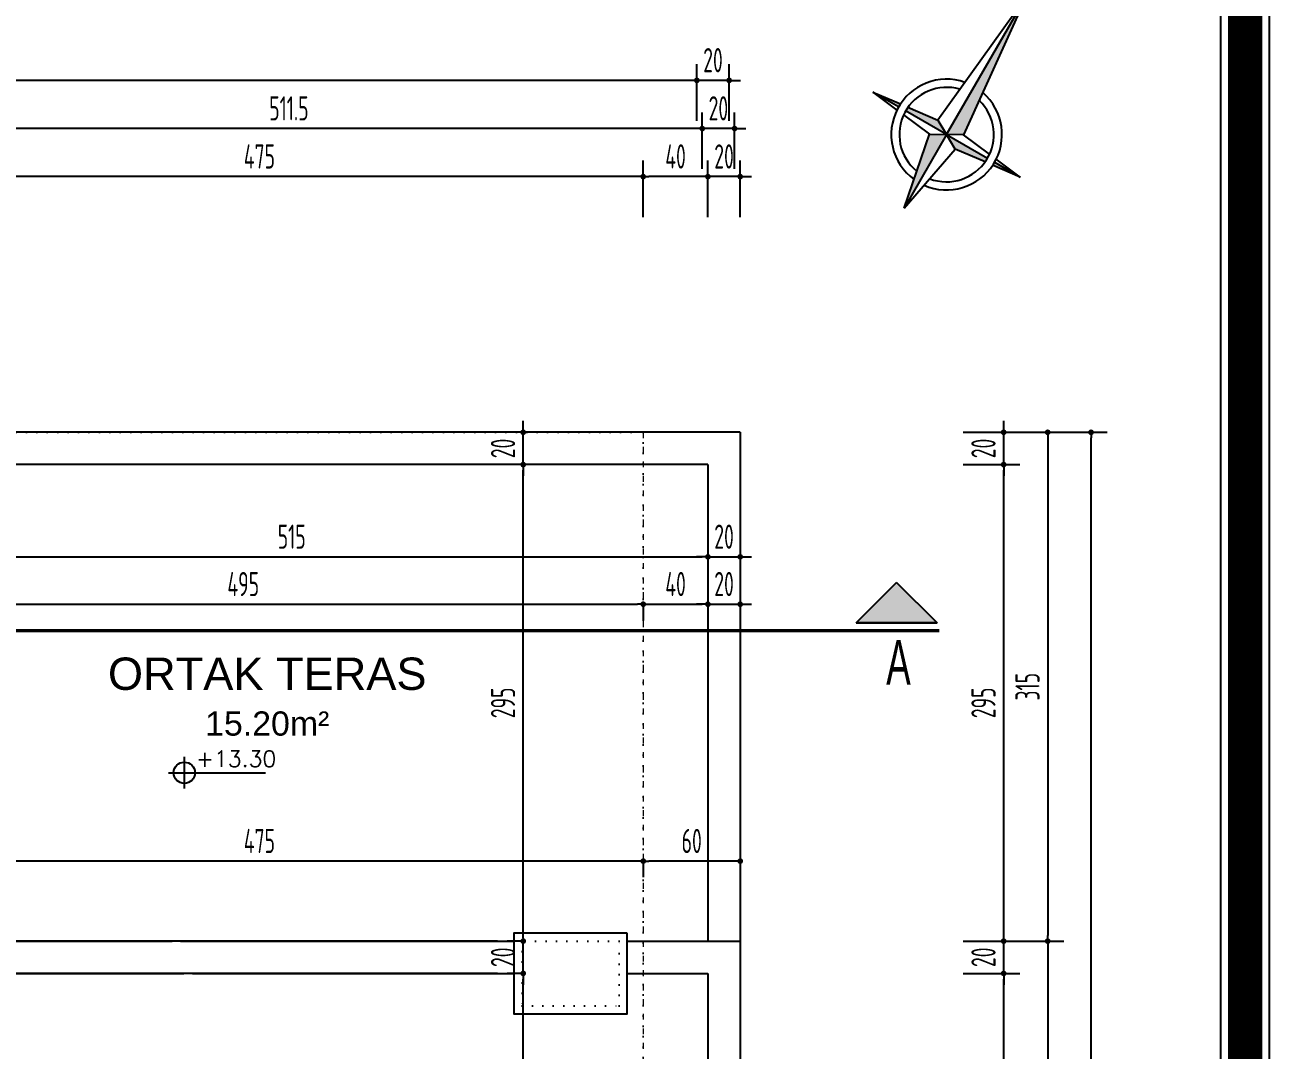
# Model space of a CAD drawing. Extents: x 41749 to 92598, y -24291 to 29432.
# Drawn here: x 70092 to 70862, y -22679 to -22044 of the extents above; entities that cross this region are included whole.
import ezdxf
from ezdxf.enums import TextEntityAlignment as Align

# ---------------------------------------------------------------- set-up
doc = ezdxf.new("R2010")
doc.units = 0
doc.header["$MEASUREMENT"] = 0
doc.header["$PDMODE"] = 3
for name, pattern in [('ACAD_ISO03W100', [30, 12, -18]), ('DASHED', [0.75, 0.5, -0.25]), ('DOT', [6.35, 0, -6.35])]:
    doc.linetypes.add(name, pattern=pattern)
doc.layers.get('0').update_dxf_attribs({"linetype": 'CONTINUOUS'})
doc.layers.get('Defpoints').update_dxf_attribs({"linetype": 'CONTINUOUS'})
for name, color, linetype in [('doğrama', 1, 'CONTINUOUS'), ('İÇ ÖLÇÜ', 95, 'CONTINUOUS'), ('KOLON', 5, 'CONTINUOUS'), ('MAHAL', 21, 'CONTINUOUS'), ('MERBAS', 231, 'CONTINUOUS'), ('MERD', 3, 'CONTINUOUS'), ('MERDIVEN', 3, 'CONTINUOUS'), ('OLCU', 3, 'CONTINUOUS'), ('P', 7, 'DOT'), ('SEMBOL', 21, 'CONTINUOUS'), ('YAZI', 7, 'CONTINUOUS')]:
    doc.layers.add(name, color=color, linetype=linetype)
doc.layers.add('KAPI-ACILIM1', color=13, linetype='ACAD_ISO03W100', lineweight=20)
doc.styles.add('ISIM', font='times.ttf')
doc.styles.add('KOT', font='ROMANS.SHX')
doc.styles.add('mahal', font='arial.ttf', dxfattribs={"height": 70})
doc.styles.add('OLCU', font='isocpeur.ttf', dxfattribs={"width": 0.59})
doc.dimstyles.new('OLCU3', dxfattribs={"dimscale": 0.5, "dimtxt": 30, "dimasz": 7, "dimexe": 20, "dimexo": 0, "dimgap": 10, "dimtad": 1, "dimdec": 4, "dimrnd": 0.5, "dimdsep": 46, "dimtxsty": 'OLCU', "dimblk1": 'DOT', "dimblk2": 'DOT', "dimsah": 1, "dimcen": 0.09, "dimclrt": 4, "dimadec": 0, "dimazin": 0, "dimtfac": 1, "dimtdec": 4, "dimtix": 1, "dimtmove": 2, "dimatfit": 3, "dimfxl": 0, "dimtolj": 1, "dimtzin": 0, "dimarcsym": 0})

# ---------------------------------------------------------------- blocks, each defined once
blk = doc.blocks.new('DOT')
at = {"color": 0, "linetype": 'ByBlock'}
blk.add_line((-0.5, 0), (-1, 0), dxfattribs=at)
at = {"color": 0, "linetype": 'ByBlock', "const_width": 0.5}
blk.add_lwpolyline([(-0.25, 0, 1), (0.25, 0, 1)], format="xyb", close=True, dxfattribs=at)
blk = doc.blocks.new('*D2089')
at = {"layer": 'Defpoints', "color": 0, "transparency": 16777216}
for p in [(70000.06, -22369.81), (70515.06, -22369.81), (70515.06, -22373.44)]:
    blk.add_point(p, dxfattribs=at)
at = {"layer": 'İÇ ÖLÇÜ', "color": 0, "lineweight": -2, "transparency": 16777216}
for p, q in [((70000.06, -22373.32), (70000.06, -22383.44)), ((70003.56, -22373.44), (70511.56, -22373.44)), ((70515.06, -22373.32), (70515.06, -22383.44))]:
    blk.add_line(p, q, dxfattribs=at)
at = {"layer": 'İÇ ÖLÇÜ', "color": 0, "lineweight": -2, "transparency": 16777216, "xscale": 3.5, "yscale": 3.5, "zscale": 3.5, "rotation": 180}
blk.add_blockref('DOT', (70000.06, -22373.44), dxfattribs=at)
at = {"layer": 'İÇ ÖLÇÜ', "color": 0, "lineweight": -2, "transparency": 16777216, "xscale": 3.5, "yscale": 3.5, "zscale": 3.5}
blk.add_blockref('DOT', (70515.06, -22373.44), dxfattribs=at)
at = {"layer": 'İÇ ÖLÇÜ', "color": 4, "transparency": 16777216, "insert": (70257.56, -22360.94), "char_height": 15, "attachment_point": 5, "style": 'OLCU'}
blk.add_mtext('\\A1;515', dxfattribs=at)
blk = doc.blocks.new('*D2090')
at = {"layer": 'Defpoints', "color": 0, "transparency": 16777216}
for p in [(70515.06, -22369.81), (70535.06, -22369.81), (70535.06, -22373.44)]:
    blk.add_point(p, dxfattribs=at)
at = {"layer": 'İÇ ÖLÇÜ', "color": 0, "lineweight": -2, "transparency": 16777216}
for p, q in [((70511.56, -22373.44), (70508.06, -22373.44)), ((70515.06, -22373.32), (70515.06, -22383.44)), ((70515.06, -22373.44), (70535.06, -22373.44)), ((70535.06, -22373.32), (70535.06, -22383.44)), ((70538.56, -22373.44), (70542.06, -22373.44))]:
    blk.add_line(p, q, dxfattribs=at)
at = {"layer": 'İÇ ÖLÇÜ', "color": 0, "lineweight": -2, "transparency": 16777216, "xscale": 3.5, "yscale": 3.5, "zscale": 3.5}
blk.add_blockref('DOT', (70515.06, -22373.44), dxfattribs=at)
at = {"layer": 'İÇ ÖLÇÜ', "color": 0, "lineweight": -2, "transparency": 16777216, "xscale": 3.5, "yscale": 3.5, "zscale": 3.5, "rotation": 180}
blk.add_blockref('DOT', (70535.06, -22373.44), dxfattribs=at)
at = {"layer": 'İÇ ÖLÇÜ', "color": 4, "transparency": 16777216, "insert": (70525.06, -22360.94), "char_height": 15, "attachment_point": 5, "style": 'OLCU'}
blk.add_mtext('\\A1;20', dxfattribs=at)
blk = doc.blocks.new('*D2093')
at = {"layer": 'Defpoints', "color": 0, "transparency": 16777216}
for p in [(70475.06, -22398.22), (70475.06, -22402.77), (69980.06, -22406.56)]:
    blk.add_point(p, dxfattribs=at)
at = {"layer": 'İÇ ÖLÇÜ', "color": 0, "lineweight": -2, "transparency": 16777216}
for p, q in [((69980.06, -22402.9), (69980.06, -22392.77)), ((69983.56, -22402.77), (70471.56, -22402.77)), ((70475.06, -22402.65), (70475.06, -22412.77))]:
    blk.add_line(p, q, dxfattribs=at)
at = {"layer": 'İÇ ÖLÇÜ', "color": 0, "lineweight": -2, "transparency": 16777216, "xscale": 3.5, "yscale": 3.5, "zscale": 3.5, "rotation": 180}
blk.add_blockref('DOT', (69980.06, -22402.77), dxfattribs=at)
at = {"layer": 'İÇ ÖLÇÜ', "color": 0, "lineweight": -2, "transparency": 16777216, "xscale": 3.5, "yscale": 3.5, "zscale": 3.5}
blk.add_blockref('DOT', (70475.06, -22402.77), dxfattribs=at)
at = {"layer": 'İÇ ÖLÇÜ', "color": 4, "transparency": 16777216, "insert": (70227.56, -22390.27), "char_height": 15, "attachment_point": 5, "style": 'OLCU'}
blk.add_mtext('\\A1;495', dxfattribs=at)
blk = doc.blocks.new('*D2094')
at = {"layer": 'Defpoints', "color": 0, "transparency": 16777216}
for p in [(70475.06, -22398.22), (70515.06, -22402.77), (70515.06, -22402.77)]:
    blk.add_point(p, dxfattribs=at)
at = {"layer": 'İÇ ÖLÇÜ', "color": 0, "lineweight": -2, "transparency": 16777216}
for p, q in [((70475.06, -22402.65), (70475.06, -22412.77)), ((70478.56, -22402.77), (70511.56, -22402.77)), ((70515.06, -22402.77), (70515.06, -22412.77))]:
    blk.add_line(p, q, dxfattribs=at)
at = {"layer": 'İÇ ÖLÇÜ', "color": 0, "lineweight": -2, "transparency": 16777216, "xscale": 3.5, "yscale": 3.5, "zscale": 3.5, "rotation": 180}
blk.add_blockref('DOT', (70475.06, -22402.77), dxfattribs=at)
at = {"layer": 'İÇ ÖLÇÜ', "color": 0, "lineweight": -2, "transparency": 16777216, "xscale": 3.5, "yscale": 3.5, "zscale": 3.5}
blk.add_blockref('DOT', (70515.06, -22402.77), dxfattribs=at)
at = {"layer": 'İÇ ÖLÇÜ', "color": 4, "transparency": 16777216, "insert": (70495.06, -22390.27), "char_height": 15, "attachment_point": 5, "style": 'OLCU'}
blk.add_mtext('\\A1;40', dxfattribs=at)
blk = doc.blocks.new('*D2095')
at = {"layer": 'Defpoints', "color": 0, "transparency": 16777216}
for p in [(70515.06, -22402.77), (70535.06, -22402.77), (70535.06, -22402.77)]:
    blk.add_point(p, dxfattribs=at)
at = {"layer": 'İÇ ÖLÇÜ', "color": 0, "lineweight": -2, "transparency": 16777216}
for p, q in [((70511.56, -22402.77), (70508.06, -22402.77)), ((70515.06, -22402.77), (70515.06, -22412.77)), ((70515.06, -22402.77), (70535.06, -22402.77)), ((70535.06, -22402.77), (70535.06, -22412.77)), ((70538.56, -22402.77), (70542.06, -22402.77))]:
    blk.add_line(p, q, dxfattribs=at)
at = {"layer": 'İÇ ÖLÇÜ', "color": 0, "lineweight": -2, "transparency": 16777216, "xscale": 3.5, "yscale": 3.5, "zscale": 3.5}
blk.add_blockref('DOT', (70515.06, -22402.77), dxfattribs=at)
at = {"layer": 'İÇ ÖLÇÜ', "color": 0, "lineweight": -2, "transparency": 16777216, "xscale": 3.5, "yscale": 3.5, "zscale": 3.5, "rotation": 180}
blk.add_blockref('DOT', (70535.06, -22402.77), dxfattribs=at)
at = {"layer": 'İÇ ÖLÇÜ', "color": 4, "transparency": 16777216, "insert": (70525.06, -22390.27), "char_height": 15, "attachment_point": 5, "style": 'OLCU'}
blk.add_mtext('\\A1;20', dxfattribs=at)
blk = doc.blocks.new('*D2096')
at = {"layer": 'Defpoints', "color": 0, "transparency": 16777216}
for p in [(70475.06, -22549.99), (70535.06, -22549.99), (70475.06, -22561.82)]:
    blk.add_point(p, dxfattribs=at)
at = {"layer": 'İÇ ÖLÇÜ', "color": 0, "lineweight": -2, "transparency": 16777216}
for p, q in [((70475.06, -22561.7), (70475.06, -22571.82)), ((70531.56, -22561.82), (70478.56, -22561.82)), ((70535.06, -22561.7), (70535.06, -22571.82))]:
    blk.add_line(p, q, dxfattribs=at)
at = {"layer": 'İÇ ÖLÇÜ', "color": 0, "lineweight": -2, "transparency": 16777216, "xscale": 3.5, "yscale": 3.5, "zscale": 3.5, "rotation": 180}
blk.add_blockref('DOT', (70475.06, -22561.82), dxfattribs=at)
at = {"layer": 'İÇ ÖLÇÜ', "color": 0, "lineweight": -2, "transparency": 16777216, "xscale": 3.5, "yscale": 3.5, "zscale": 3.5}
blk.add_blockref('DOT', (70535.06, -22561.82), dxfattribs=at)
at = {"layer": 'İÇ ÖLÇÜ', "color": 4, "transparency": 16777216, "insert": (70505.06, -22549.32), "char_height": 15, "attachment_point": 5, "style": 'OLCU'}
blk.add_mtext('\\A1;60', dxfattribs=at)
blk = doc.blocks.new('*D2097')
at = {"layer": 'Defpoints', "color": 0, "transparency": 16777216}
for p in [(70000.06, -22489.33), (70475.06, -22549.99), (70000.06, -22561.82)]:
    blk.add_point(p, dxfattribs=at)
at = {"layer": 'İÇ ÖLÇÜ', "color": 0, "lineweight": -2, "transparency": 16777216}
for p, q in [((70000.06, -22561.7), (70000.06, -22571.82)), ((70471.56, -22561.82), (70003.56, -22561.82)), ((70475.06, -22561.7), (70475.06, -22571.82))]:
    blk.add_line(p, q, dxfattribs=at)
at = {"layer": 'İÇ ÖLÇÜ', "color": 0, "lineweight": -2, "transparency": 16777216, "xscale": 3.5, "yscale": 3.5, "zscale": 3.5, "rotation": 180}
blk.add_blockref('DOT', (70000.06, -22561.82), dxfattribs=at)
at = {"layer": 'İÇ ÖLÇÜ', "color": 0, "lineweight": -2, "transparency": 16777216, "xscale": 3.5, "yscale": 3.5, "zscale": 3.5}
blk.add_blockref('DOT', (70475.06, -22561.82), dxfattribs=at)
at = {"layer": 'İÇ ÖLÇÜ', "color": 4, "transparency": 16777216, "insert": (70237.56, -22549.32), "char_height": 15, "attachment_point": 5, "style": 'OLCU'}
blk.add_mtext('\\A1;475', dxfattribs=at)
blk = doc.blocks.new('*D2102')
at = {"layer": 'Defpoints', "color": 0, "transparency": 16777216}
for p in [(70400.79, -22631.34), (70430.89, -22631.34), (70430.89, -23026.34)]:
    blk.add_point(p, dxfattribs=at)
at = {"layer": 'İÇ ÖLÇÜ', "color": 0, "lineweight": -2, "transparency": 16777216}
for p, q in [((70400.91, -22631.34), (70390.79, -22631.34)), ((70400.79, -23022.84), (70400.79, -22634.84)), ((70400.91, -23026.34), (70390.79, -23026.34))]:
    blk.add_line(p, q, dxfattribs=at)
at = {"layer": 'İÇ ÖLÇÜ', "color": 0, "lineweight": -2, "transparency": 16777216, "xscale": 3.5, "yscale": 3.5, "zscale": 3.5}
for p, rotation in [((70400.79, -22631.34), 90), ((70400.79, -23026.34), 270)]:
    blk.add_blockref('DOT', p, dxfattribs=dict(at, rotation=rotation))
at = {"layer": 'İÇ ÖLÇÜ', "color": 4, "transparency": 16777216, "insert": (70388.29, -22828.84), "char_height": 15, "attachment_point": 5, "rotation": 90, "style": 'OLCU'}
blk.add_mtext('\\A1;395', dxfattribs=at)
blk = doc.blocks.new('*D2103')
at = {"layer": 'Defpoints', "color": 0, "transparency": 16777216}
for p in [(70400.79, -22611.34), (70430.89, -22611.34), (70430.89, -22631.34)]:
    blk.add_point(p, dxfattribs=at)
at = {"layer": 'İÇ ÖLÇÜ', "color": 0, "lineweight": -2, "transparency": 16777216}
for p, q in [((70400.91, -22611.34), (70390.79, -22611.34)), ((70400.79, -22607.84), (70400.79, -22604.34)), ((70400.79, -22631.34), (70400.79, -22611.34)), ((70400.91, -22631.34), (70390.79, -22631.34)), ((70400.79, -22634.84), (70400.79, -22638.34))]:
    blk.add_line(p, q, dxfattribs=at)
at = {"layer": 'İÇ ÖLÇÜ', "color": 0, "lineweight": -2, "transparency": 16777216, "xscale": 3.5, "yscale": 3.5, "zscale": 3.5}
for p, rotation in [((70400.79, -22611.34), 270), ((70400.79, -22631.34), 90)]:
    blk.add_blockref('DOT', p, dxfattribs=dict(at, rotation=rotation))
at = {"layer": 'İÇ ÖLÇÜ', "color": 4, "transparency": 16777216, "insert": (70388.29, -22621.34), "char_height": 15, "attachment_point": 5, "rotation": 90, "style": 'OLCU'}
blk.add_mtext('\\A1;20', dxfattribs=at)
blk = doc.blocks.new('*D2104')
at = {"layer": 'Defpoints', "color": 0, "transparency": 16777216}
for p in [(70400.79, -22316.34), (70430.89, -22316.34), (70430.89, -22611.34)]:
    blk.add_point(p, dxfattribs=at)
at = {"layer": 'İÇ ÖLÇÜ', "color": 0, "lineweight": -2, "transparency": 16777216}
for p, q in [((70400.91, -22316.34), (70390.79, -22316.34)), ((70400.79, -22607.84), (70400.79, -22319.84)), ((70400.91, -22611.34), (70390.79, -22611.34))]:
    blk.add_line(p, q, dxfattribs=at)
at = {"layer": 'İÇ ÖLÇÜ', "color": 0, "lineweight": -2, "transparency": 16777216, "xscale": 3.5, "yscale": 3.5, "zscale": 3.5}
for p, rotation in [((70400.79, -22316.34), 90), ((70400.79, -22611.34), 270)]:
    blk.add_blockref('DOT', p, dxfattribs=dict(at, rotation=rotation))
at = {"layer": 'İÇ ÖLÇÜ', "color": 4, "transparency": 16777216, "insert": (70388.29, -22463.84), "char_height": 15, "attachment_point": 5, "rotation": 90, "style": 'OLCU'}
blk.add_mtext('\\A1;295', dxfattribs=at)
blk = doc.blocks.new('*D2105')
at = {"layer": 'Defpoints', "color": 0, "transparency": 16777216}
for p in [(70400.79, -22296.34), (70430.89, -22296.34), (70430.89, -22316.34)]:
    blk.add_point(p, dxfattribs=at)
at = {"layer": 'İÇ ÖLÇÜ', "color": 0, "lineweight": -2, "transparency": 16777216}
for p, q in [((70400.79, -22292.84), (70400.79, -22289.34)), ((70400.91, -22296.34), (70390.79, -22296.34)), ((70400.79, -22316.34), (70400.79, -22296.34)), ((70400.91, -22316.34), (70390.79, -22316.34)), ((70400.79, -22319.84), (70400.79, -22323.34))]:
    blk.add_line(p, q, dxfattribs=at)
at = {"layer": 'İÇ ÖLÇÜ', "color": 0, "lineweight": -2, "transparency": 16777216, "xscale": 3.5, "yscale": 3.5, "zscale": 3.5}
for p, rotation in [((70400.79, -22296.34), 270), ((70400.79, -22316.34), 90)]:
    blk.add_blockref('DOT', p, dxfattribs=dict(at, rotation=rotation))
at = {"layer": 'İÇ ÖLÇÜ', "color": 4, "transparency": 16777216, "insert": (70388.29, -22306.34), "char_height": 15, "attachment_point": 5, "rotation": 90, "style": 'OLCU'}
blk.add_mtext('\\A1;20', dxfattribs=at)
blk = doc.blocks.new('*D2136')
at = {"layer": 'Defpoints', "color": 0, "transparency": 16777216}
for p in [(70515.06, -22138.06), (70515.06, -22334.66), (70535.06, -22334.66)]:
    blk.add_point(p, dxfattribs=at)
at = {"layer": 'OLCU', "color": 0, "lineweight": -2, "transparency": 16777216}
for p, q in [((70515.06, -22163.06), (70515.06, -22128.06)), ((70535.06, -22163.06), (70535.06, -22128.06)), ((70511.56, -22138.06), (70508.06, -22138.06)), ((70535.06, -22138.06), (70515.06, -22138.06)), ((70538.56, -22138.06), (70542.06, -22138.06))]:
    blk.add_line(p, q, dxfattribs=at)
at = {"layer": 'OLCU', "color": 0, "lineweight": -2, "transparency": 16777216, "xscale": 3.5, "yscale": 3.5, "zscale": 3.5}
blk.add_blockref('DOT', (70515.06, -22138.06), dxfattribs=at)
at = {"layer": 'OLCU', "color": 0, "lineweight": -2, "transparency": 16777216, "xscale": 3.5, "yscale": 3.5, "zscale": 3.5, "rotation": 180}
blk.add_blockref('DOT', (70535.06, -22138.06), dxfattribs=at)
at = {"layer": 'OLCU', "color": 4, "transparency": 16777216, "insert": (70525.06, -22125.56), "char_height": 15, "attachment_point": 5, "style": 'OLCU'}
blk.add_mtext('\\A1;20', dxfattribs=at)
blk = doc.blocks.new('*D2137')
at = {"layer": 'Defpoints', "color": 0, "transparency": 16777216}
for p in [(70475.06, -22138.06), (70475.06, -22316.34), (70515.06, -22334.66)]:
    blk.add_point(p, dxfattribs=at)
at = {"layer": 'OLCU', "color": 0, "lineweight": -2, "transparency": 16777216}
for p, q in [((70475.06, -22163.06), (70475.06, -22128.06)), ((70515.06, -22163.06), (70515.06, -22128.06)), ((70511.56, -22138.06), (70478.56, -22138.06))]:
    blk.add_line(p, q, dxfattribs=at)
at = {"layer": 'OLCU', "color": 0, "lineweight": -2, "transparency": 16777216, "xscale": 3.5, "yscale": 3.5, "zscale": 3.5, "rotation": 180}
blk.add_blockref('DOT', (70475.06, -22138.06), dxfattribs=at)
at = {"layer": 'OLCU', "color": 0, "lineweight": -2, "transparency": 16777216, "xscale": 3.5, "yscale": 3.5, "zscale": 3.5}
blk.add_blockref('DOT', (70515.06, -22138.06), dxfattribs=at)
at = {"layer": 'OLCU', "color": 4, "transparency": 16777216, "insert": (70495.06, -22125.56), "char_height": 15, "attachment_point": 5, "style": 'OLCU'}
blk.add_mtext('\\A1;40', dxfattribs=at)
blk = doc.blocks.new('*D2138')
at = {"layer": 'Defpoints', "color": 0, "transparency": 16777216}
for p in [(70000.06, -22138.06), (70000.06, -22316.34), (70475.06, -22316.34)]:
    blk.add_point(p, dxfattribs=at)
at = {"layer": 'OLCU', "color": 0, "lineweight": -2, "transparency": 16777216}
for p, q in [((70000.06, -22163.06), (70000.06, -22128.06)), ((70475.06, -22163.06), (70475.06, -22128.06)), ((70471.56, -22138.06), (70003.56, -22138.06))]:
    blk.add_line(p, q, dxfattribs=at)
at = {"layer": 'OLCU', "color": 0, "lineweight": -2, "transparency": 16777216, "xscale": 3.5, "yscale": 3.5, "zscale": 3.5, "rotation": 180}
blk.add_blockref('DOT', (70000.06, -22138.06), dxfattribs=at)
at = {"layer": 'OLCU', "color": 0, "lineweight": -2, "transparency": 16777216, "xscale": 3.5, "yscale": 3.5, "zscale": 3.5}
blk.add_blockref('DOT', (70475.06, -22138.06), dxfattribs=at)
at = {"layer": 'OLCU', "color": 4, "transparency": 16777216, "insert": (70237.56, -22125.56), "char_height": 15, "attachment_point": 5, "style": 'OLCU'}
blk.add_mtext('\\A1;475', dxfattribs=at)
blk = doc.blocks.new('*D2143')
at = {"layer": 'Defpoints', "color": 0, "transparency": 16777216}
for p in [(70511.56, -22108.27), (70511.56, -22304.86), (70531.56, -22304.86)]:
    blk.add_point(p, dxfattribs=at)
at = {"layer": 'OLCU', "color": 0, "lineweight": -2, "transparency": 16777216}
for p, q in [((70511.56, -22133.27), (70511.56, -22098.27)), ((70531.56, -22133.27), (70531.56, -22098.27)), ((70508.06, -22108.27), (70504.56, -22108.27)), ((70531.56, -22108.27), (70511.56, -22108.27)), ((70535.06, -22108.27), (70538.56, -22108.27))]:
    blk.add_line(p, q, dxfattribs=at)
at = {"layer": 'OLCU', "color": 0, "lineweight": -2, "transparency": 16777216, "xscale": 3.5, "yscale": 3.5, "zscale": 3.5}
blk.add_blockref('DOT', (70511.56, -22108.27), dxfattribs=at)
at = {"layer": 'OLCU', "color": 0, "lineweight": -2, "transparency": 16777216, "xscale": 3.5, "yscale": 3.5, "zscale": 3.5, "rotation": 180}
blk.add_blockref('DOT', (70531.56, -22108.27), dxfattribs=at)
at = {"layer": 'OLCU', "color": 4, "transparency": 16777216, "insert": (70521.56, -22095.77), "char_height": 15, "attachment_point": 5, "style": 'OLCU'}
blk.add_mtext('\\A1;20', dxfattribs=at)
blk = doc.blocks.new('*D2144')
at = {"layer": 'Defpoints', "color": 0, "transparency": 16777216}
for p in [(70508.21, -22078.46), (70508.21, -22275.05), (70528.21, -22275.05)]:
    blk.add_point(p, dxfattribs=at)
at = {"layer": 'OLCU', "color": 0, "lineweight": -2, "transparency": 16777216}
for p, q in [((70508.21, -22103.46), (70508.21, -22068.46)), ((70528.21, -22103.46), (70528.21, -22068.46)), ((70504.71, -22078.46), (70501.21, -22078.46)), ((70528.21, -22078.46), (70508.21, -22078.46)), ((70531.71, -22078.46), (70535.21, -22078.46))]:
    blk.add_line(p, q, dxfattribs=at)
at = {"layer": 'OLCU', "color": 0, "lineweight": -2, "transparency": 16777216, "xscale": 3.5, "yscale": 3.5, "zscale": 3.5}
blk.add_blockref('DOT', (70508.21, -22078.46), dxfattribs=at)
at = {"layer": 'OLCU', "color": 0, "lineweight": -2, "transparency": 16777216, "xscale": 3.5, "yscale": 3.5, "zscale": 3.5, "rotation": 180}
blk.add_blockref('DOT', (70528.21, -22078.46), dxfattribs=at)
at = {"layer": 'OLCU', "color": 4, "transparency": 16777216, "insert": (70518.21, -22065.96), "char_height": 15, "attachment_point": 5, "style": 'OLCU'}
blk.add_mtext('\\A1;20', dxfattribs=at)
blk = doc.blocks.new('*D2145')
at = {"layer": 'Defpoints', "color": 0, "transparency": 16777216}
for p in [(70000.06, -22108.27), (70511.56, -22304.86), (70000.06, -22489.33)]:
    blk.add_point(p, dxfattribs=at)
at = {"layer": 'OLCU', "color": 0, "lineweight": -2, "transparency": 16777216}
for p, q in [((70000.06, -22133.27), (70000.06, -22098.27)), ((70511.56, -22133.27), (70511.56, -22098.27)), ((70508.06, -22108.27), (70003.56, -22108.27))]:
    blk.add_line(p, q, dxfattribs=at)
at = {"layer": 'OLCU', "color": 0, "lineweight": -2, "transparency": 16777216, "xscale": 3.5, "yscale": 3.5, "zscale": 3.5, "rotation": 180}
blk.add_blockref('DOT', (70000.06, -22108.27), dxfattribs=at)
at = {"layer": 'OLCU', "color": 0, "lineweight": -2, "transparency": 16777216, "xscale": 3.5, "yscale": 3.5, "zscale": 3.5}
blk.add_blockref('DOT', (70511.56, -22108.27), dxfattribs=at)
at = {"layer": 'OLCU', "color": 4, "transparency": 16777216, "insert": (70255.81, -22095.77), "char_height": 15, "attachment_point": 5, "style": 'OLCU'}
blk.add_mtext('\\A1;511.5', dxfattribs=at)
blk = doc.blocks.new('*D2149')
at = {"layer": 'Defpoints', "color": 0, "transparency": 16777216}
for p in [(68615.06, -22078.46), (70508.21, -22275.05), (68615.06, -22672.73)]:
    blk.add_point(p, dxfattribs=at)
at = {"layer": 'OLCU', "color": 0, "lineweight": -2, "transparency": 16777216}
for p, q in [((68615.06, -22103.46), (68615.06, -22068.46)), ((70508.21, -22103.46), (70508.21, -22068.46)), ((70504.71, -22078.46), (68618.56, -22078.46))]:
    blk.add_line(p, q, dxfattribs=at)
at = {"layer": 'OLCU', "color": 0, "lineweight": -2, "transparency": 16777216, "xscale": 3.5, "yscale": 3.5, "zscale": 3.5, "rotation": 180}
blk.add_blockref('DOT', (68615.06, -22078.46), dxfattribs=at)
at = {"layer": 'OLCU', "color": 0, "lineweight": -2, "transparency": 16777216, "xscale": 3.5, "yscale": 3.5, "zscale": 3.5}
blk.add_blockref('DOT', (70508.21, -22078.46), dxfattribs=at)
at = {"layer": 'OLCU', "color": 4, "transparency": 16777216, "insert": (69561.63, -22065.96), "char_height": 15, "attachment_point": 5, "style": 'OLCU'}
blk.add_mtext('\\A1;1893', dxfattribs=at)
blk = doc.blocks.new('*D2181')
at = {"layer": 'Defpoints', "color": 0, "transparency": 16777216}
for p in [(70322.28, -22631.34), (70698.08, -22631.34), (70341.22, -23026.34)]:
    blk.add_point(p, dxfattribs=at)
at = {"layer": 'OLCU', "color": 0, "lineweight": -2, "transparency": 16777216}
for p, q in [((70673.08, -22631.34), (70708.08, -22631.34)), ((70698.08, -23022.84), (70698.08, -22634.84)), ((70673.08, -23026.34), (70708.08, -23026.34))]:
    blk.add_line(p, q, dxfattribs=at)
at = {"layer": 'OLCU', "color": 0, "lineweight": -2, "transparency": 16777216, "xscale": 3.5, "yscale": 3.5, "zscale": 3.5}
for p, rotation in [((70698.08, -22631.34), 90), ((70698.08, -23026.34), 270)]:
    blk.add_blockref('DOT', p, dxfattribs=dict(at, rotation=rotation))
at = {"layer": 'OLCU', "color": 4, "transparency": 16777216, "insert": (70685.58, -22828.84), "char_height": 15, "attachment_point": 5, "rotation": 90, "style": 'OLCU'}
blk.add_mtext('\\A1;395', dxfattribs=at)
blk = doc.blocks.new('*D2182')
at = {"layer": 'Defpoints', "color": 0, "transparency": 16777216}
for p in [(70322.28, -22611.34), (70698.08, -22611.34), (70322.28, -22631.34)]:
    blk.add_point(p, dxfattribs=at)
at = {"layer": 'OLCU', "color": 0, "lineweight": -2, "transparency": 16777216}
for p, q in [((70673.08, -22611.34), (70708.08, -22611.34)), ((70698.08, -22607.84), (70698.08, -22604.34)), ((70698.08, -22631.34), (70698.08, -22611.34)), ((70673.08, -22631.34), (70708.08, -22631.34)), ((70698.08, -22634.84), (70698.08, -22638.34))]:
    blk.add_line(p, q, dxfattribs=at)
at = {"layer": 'OLCU', "color": 0, "lineweight": -2, "transparency": 16777216, "xscale": 3.5, "yscale": 3.5, "zscale": 3.5}
for p, rotation in [((70698.08, -22611.34), 270), ((70698.08, -22631.34), 90)]:
    blk.add_blockref('DOT', p, dxfattribs=dict(at, rotation=rotation))
at = {"layer": 'OLCU', "color": 4, "transparency": 16777216, "insert": (70685.58, -22621.34), "char_height": 15, "attachment_point": 5, "rotation": 90, "style": 'OLCU'}
blk.add_mtext('\\A1;20', dxfattribs=at)
blk = doc.blocks.new('*D2183')
at = {"layer": 'Defpoints', "color": 0, "transparency": 16777216}
for p in [(70322.28, -22316.34), (70698.08, -22316.34), (70322.28, -22611.34)]:
    blk.add_point(p, dxfattribs=at)
at = {"layer": 'OLCU', "color": 0, "lineweight": -2, "transparency": 16777216}
for p, q in [((70673.08, -22316.34), (70708.08, -22316.34)), ((70698.08, -22607.84), (70698.08, -22319.84)), ((70673.08, -22611.34), (70708.08, -22611.34))]:
    blk.add_line(p, q, dxfattribs=at)
at = {"layer": 'OLCU', "color": 0, "lineweight": -2, "transparency": 16777216, "xscale": 3.5, "yscale": 3.5, "zscale": 3.5}
for p, rotation in [((70698.08, -22316.34), 90), ((70698.08, -22611.34), 270)]:
    blk.add_blockref('DOT', p, dxfattribs=dict(at, rotation=rotation))
at = {"layer": 'OLCU', "color": 4, "transparency": 16777216, "insert": (70685.58, -22463.84), "char_height": 15, "attachment_point": 5, "rotation": 90, "style": 'OLCU'}
blk.add_mtext('\\A1;295', dxfattribs=at)
blk = doc.blocks.new('*D2184')
at = {"layer": 'Defpoints', "color": 0, "transparency": 16777216}
for p in [(70322.28, -22296.34), (70698.08, -22296.34), (70322.28, -22316.34)]:
    blk.add_point(p, dxfattribs=at)
at = {"layer": 'OLCU', "color": 0, "lineweight": -2, "transparency": 16777216}
for p, q in [((70698.08, -22292.84), (70698.08, -22289.34)), ((70673.08, -22296.34), (70708.08, -22296.34)), ((70698.08, -22316.34), (70698.08, -22296.34)), ((70673.08, -22316.34), (70708.08, -22316.34)), ((70698.08, -22319.84), (70698.08, -22323.34))]:
    blk.add_line(p, q, dxfattribs=at)
at = {"layer": 'OLCU', "color": 0, "lineweight": -2, "transparency": 16777216, "xscale": 3.5, "yscale": 3.5, "zscale": 3.5}
for p, rotation in [((70698.08, -22296.34), 270), ((70698.08, -22316.34), 90)]:
    blk.add_blockref('DOT', p, dxfattribs=dict(at, rotation=rotation))
at = {"layer": 'OLCU', "color": 4, "transparency": 16777216, "insert": (70685.58, -22306.34), "char_height": 15, "attachment_point": 5, "rotation": 90, "style": 'OLCU'}
blk.add_mtext('\\A1;20', dxfattribs=at)
blk = doc.blocks.new('*D2185')
at = {"layer": 'Defpoints', "color": 0, "transparency": 16777216}
for p in [(70341.14, -22296.34), (70341.14, -22611.34), (70725.31, -22611.34)]:
    blk.add_point(p, dxfattribs=at)
at = {"layer": 'OLCU', "color": 0, "lineweight": -2, "transparency": 16777216}
for p, q in [((70700.31, -22296.34), (70735.31, -22296.34)), ((70725.31, -22299.84), (70725.31, -22607.84)), ((70700.31, -22611.34), (70735.31, -22611.34))]:
    blk.add_line(p, q, dxfattribs=at)
at = {"layer": 'OLCU', "color": 0, "lineweight": -2, "transparency": 16777216, "xscale": 3.5, "yscale": 3.5, "zscale": 3.5}
for p, rotation in [((70725.31, -22296.34), 90), ((70725.31, -22611.34), 270)]:
    blk.add_blockref('DOT', p, dxfattribs=dict(at, rotation=rotation))
at = {"layer": 'OLCU', "color": 4, "transparency": 16777216, "insert": (70712.81, -22453.84), "char_height": 15, "attachment_point": 5, "rotation": 90, "style": 'OLCU'}
blk.add_mtext('\\A1;315', dxfattribs=at)
blk = doc.blocks.new('*D2186')
at = {"layer": 'Defpoints', "color": 0, "transparency": 16777216}
for p in [(70341.14, -22611.34), (70348.57, -23046.34), (70725.31, -23046.34)]:
    blk.add_point(p, dxfattribs=at)
at = {"layer": 'OLCU', "color": 0, "lineweight": -2, "transparency": 16777216}
for p, q in [((70700.31, -22611.34), (70735.31, -22611.34)), ((70725.31, -22614.84), (70725.31, -23042.84)), ((70700.31, -23046.34), (70735.31, -23046.34))]:
    blk.add_line(p, q, dxfattribs=at)
at = {"layer": 'OLCU', "color": 0, "lineweight": -2, "transparency": 16777216, "xscale": 3.5, "yscale": 3.5, "zscale": 3.5}
for p, rotation in [((70725.31, -22611.34), 90), ((70725.31, -23046.34), 270)]:
    blk.add_blockref('DOT', p, dxfattribs=dict(at, rotation=rotation))
at = {"layer": 'OLCU', "color": 4, "transparency": 16777216, "insert": (70712.81, -22828.84), "char_height": 15, "attachment_point": 5, "rotation": 90, "style": 'OLCU'}
blk.add_mtext('\\A1;435', dxfattribs=at)
blk = doc.blocks.new('*D2190')
at = {"layer": 'Defpoints', "color": 0, "transparency": 16777216}
for p in [(70267.56, -22296.34), (70752.15, -22296.34), (70453.06, -23261.34)]:
    blk.add_point(p, dxfattribs=at)
at = {"layer": 'OLCU', "color": 0, "lineweight": -2, "transparency": 16777216}
for p, q in [((70727.15, -22296.34), (70762.15, -22296.34)), ((70752.15, -23257.84), (70752.15, -22299.84)), ((70727.15, -23261.34), (70762.15, -23261.34))]:
    blk.add_line(p, q, dxfattribs=at)
at = {"layer": 'OLCU', "color": 0, "lineweight": -2, "transparency": 16777216, "xscale": 3.5, "yscale": 3.5, "zscale": 3.5}
for p, rotation in [((70752.15, -22296.34), 90), ((70752.15, -23261.34), 270)]:
    blk.add_blockref('DOT', p, dxfattribs=dict(at, rotation=rotation))
at = {"layer": 'OLCU', "color": 4, "transparency": 16777216, "insert": (70739.65, -22778.84), "char_height": 15, "attachment_point": 5, "rotation": 90, "style": 'OLCU'}
blk.add_mtext('\\A1;965', dxfattribs=at)
blk = doc.blocks.new('A$C0A661DCC')
at = {"layer": 'doğrama'}
h = blk.add_hatch(color=256, dxfattribs=at)
h.paths.add_polyline_path([(73.3, 210.1), (73.3, 73.3), (86, 80.4)])
h.paths.add_polyline_path([(114, 73.3), (73.3, 73.3), (86, 66.2), (113.8, 69.4, 0.023599)])
h.paths.add_polyline_path([(146.5, 73.3), (120.9, 73.3, -0.015803), (120.8, 70.2)])
h.paths.add_polyline_path([(73.3, 73.3), (60.5, 66.2), (73.3, 0)])
h.paths.add_polyline_path([(60.5, 80.4), (32.7, 77.1, 0.023599), (32.5, 73.3), (73.3, 73.3)])
h.paths.add_polyline_path([(25.7, 76.3), (0, 73.3), (25.6, 73.3, -0.015803)])
for p, q in [((73.3, 210.1), (60.5, 80.4)), ((73.3, 73.3), (73.3, 210.1)), ((73.3, 73.3), (73.3, 210.1)), ((73.3, 210.1), (86, 80.4)), ((0, 73.3), (25.7, 76.3)), ((32.7, 77.1), (60.5, 80.4)), ((60.5, 80.4), (73.3, 73.3)), ((60.5, 80.4), (73.3, 73.3)), ((86, 80.4), (73.3, 73.3)), ((86, 80.4), (73.3, 73.3)), ((113.8, 77.1), (86, 80.4)), ((146.5, 73.3), (120.8, 76.3)), ((25.6, 73.3), (0, 73.3)), ((0, 73.3), (25.7, 70.2)), ((25.6, 73.3), (0, 73.3)), ((73.3, 73.3), (32.5, 73.3)), ((73.3, 73.3), (32.5, 73.3)), ((32.7, 69.4), (60.5, 66.2)), ((60.5, 66.2), (73.3, 73.3)), ((60.5, 66.2), (73.3, 73.3)), ((73.3, 0), (60.5, 66.2)), ((86, 66.2), (73.3, 73.3)), ((86, 66.2), (73.3, 73.3)), ((73.3, 73.3), (114, 73.3)), ((73.3, 73.3), (114, 73.3)), ((73.3, 73.3), (73.3, 0)), ((73.3, 73.3), (73.3, 0)), ((73.3, 0), (86, 66.2)), ((113.8, 69.4), (86, 66.2)), ((146.5, 73.3), (120.8, 70.2)), ((120.9, 73.3), (146.5, 73.3)), ((120.9, 73.3), (146.5, 73.3)), ((142.3, 73), (142.3, 73))]:
    blk.add_line(p, q, dxfattribs=at)
for radius, start, end in [(47.7, 100.6569, 264.0217), (47.7, 275.9783, 79.3431), (40.7, 103.5333, 261.0308), (40.7, 278.9692, 76.4667)]:
    blk.add_arc((73.3, 73.3), radius, start, end, dxfattribs=at)
at = {"layer": 'doğrama', "style": 'ISIM'}
blk.add_text('K', height=35, dxfattribs=at).set_placement((76.8, 208.2), align=Align.CENTER)
blk = doc.blocks.new('KOTBLK04')
for p, q in [((0, 0.49), (0, -0.49)), ((-0.49, 0), (2.51, 0))]:
    blk.add_line(p, q)
blk.add_circle((0, 0), 0.33)
at = {"color": 7, "style": 'KOT'}
blk.add_attdef('TEMIZ', (0.359, 0.185), '', height=1, dxfattribs=at)

msp = doc.modelspace()

# ---------------------------------------------------------------- hatches: boundary and pattern name
at = {"layer": 'KOLON'}
msp.add_hatch(color=256, dxfattribs=at).paths.add_polyline_path([(70631.86905, -22389.25991), (70606.86905, -22414.25991), (70656.86905, -22414.25991)])

# ---------------------------------------------------------------- linework, layer by layer
at = {"layer": 'KAPI-ACILIM1', "linetype": 'ACAD_ISO03W100', "ltscale": 0.3}
msp.add_line((70475.06272, -22296.33978), (70475.06272, -23281.33978), dxfattribs=at)
at = {"layer": 'KOLON'}
for p, q in [((70606.86905, -22414.25991), (70631.86905, -22389.25991)), ((70656.86905, -22414.25991), (70631.86905, -22389.25991)), ((70631.86905, -22389.25991), (70656.86905, -22414.25991)), ((70606.86905, -22414.25991), (70656.86905, -22414.25991)), ((70656.86905, -22414.25991), (70606.86905, -22414.25991))]:
    msp.add_line(p, q, dxfattribs=at)
at = {"layer": 'MERBAS'}
for points in [[(45632.04216, -24290.68394), (45632.04216, -21390.68394), (70862.32763, -21390.68394), (70862.32763, -24290.68394)], [(45637.04216, -24285.68394), (45637.04216, -21395.68394), (70857.32763, -21395.68394), (70857.32763, -24285.68394)], [(45657.04216, -24265.68394), (45657.04216, -21415.68394), (70837.32763, -21415.68394), (70837.32763, -24265.68394)], [(45662.04216, -24260.68394), (45662.04216, -21420.68394), (70832.32763, -21420.68394), (70832.32763, -24260.68394)]]:
    msp.add_lwpolyline(points, close=True, dxfattribs=at)
at = {"layer": 'MERBAS', "const_width": 20}
msp.add_lwpolyline([(45647.04216, -24275.68394), (45647.04216, -21405.68394), (70847.32763, -21405.68394), (70847.32763, -24275.68394)], close=True, dxfattribs=at)
at = {"layer": 'MERBAS', "linetype": 'DASHED', "ltscale": 40, "const_width": 2}
msp.add_lwpolyline([(68491.31945, -22419.08917), (70658.35717, -22419.08917)], dxfattribs=at)
at = {"layer": 'MERDIVEN', "ltscale": 0.6}
for p, q in [((70535.06272, -22296.33978), (70000.06272, -22296.33978)), ((70535.06272, -22296.33978), (70535.06272, -23281.33978)), ((70515.06272, -22316.33978), (70000.06272, -22316.33978)), ((70515.06272, -22316.33978), (70515.06272, -22611.33978)), ((70000.06272, -22611.33978), (70183.49308, -22611.33978)), ((70188.81957, -22611.33978), (70395.06272, -22611.33978)), ((70465.06272, -22611.33978), (70535.06272, -22611.33978)), ((70000.06272, -22631.33978), (70190.83777, -22631.33978)), ((70196.16426, -22631.33978), (70395.06272, -22631.33978)), ((70465.06272, -22631.33978), (70515.06272, -22631.33978)), ((70515.06272, -22631.33978), (70515.06272, -23026.33978))]:
    msp.add_line(p, q, dxfattribs=at)
for points in [[(70384.98309, -22611.33978), (70000.06272, -22611.33978), (70000.06272, -22296.33978), (68875.06272, -22296.33978)], [(70384.98309, -22631.33978), (69980.06272, -22631.33978), (69980.06272, -22316.33978), (68895.06272, -22316.33978), (68895.06272, -22636.33978)]]:
    msp.add_lwpolyline(points, dxfattribs=at)
msp.add_lwpolyline([(70465.06272, -22606.33978), (70395.06272, -22606.33978), (70395.06272, -22656.33978), (70465.06272, -22656.33978)], close=True, dxfattribs=at)
at = {"layer": 'P'}
for points in [[(68655.06272, -22296.33978), (70475.06272, -22296.33978), (70475.06272, -22966.09965), (70309.40452, -23216.33978), (69055.10729, -23216.33978), (68655.06272, -23161.85974)], [(70460.06272, -22611.33978), (70400.06272, -22611.33978), (70400.06272, -22651.33978), (70460.06272, -22651.33978)]]:
    msp.add_lwpolyline(points, close=True, dxfattribs=at)

# ---------------------------------------------------------------- block references
at = {"layer": 'MERD', "color": 11, "xscale": 0.7185024000302342, "yscale": 0.7185024000302342, "zscale": 0.7185024000302342, "rotation": 330.019001807863}
msp.add_blockref('A$C0A661DCC', (70590.83986, -22131.32488), dxfattribs=at)
at = {"layer": 'SEMBOL'}
ref = msp.add_blockref('KOTBLK04', (70191.10193, -22507.12971), dxfattribs=dict(at, xscale=20, yscale=20, zscale=20))
ref.add_attrib('TEMIZ', '+13.30', (70198.28526, -22503.43846), dxfattribs={"color": 54, "height": 10, "style": 'KOT'})

# ---------------------------------------------------------------- texts
at = {"layer": 'MAHAL', "insert": (70242.40469, -22460.06393), "char_height": 20, "width": 318.296, "attachment_point": 5, "style": 'mahal'}
msp.add_mtext('ORTAK TERAS \\P{\\H0.75x;15.20\\fArial|b0|i0|c186|p34;m²}', dxfattribs=at)
at = {"layer": 'YAZI', "insert": (70632.9863, -22438.82457), "char_height": 27.648, "width": 481.0917888, "attachment_point": 5, "style": 'OLCU'}
msp.add_mtext('{\\fArial|b0|i0|c162|p34;A}', dxfattribs=at)

# ---------------------------------------------------------------- dimensions: what is measured, and where the dimension line sits
at = {"layer": 'İÇ ÖLÇÜ'}
for base, p1, p2, picture, middle in [((70400.78899, -22296.33978), (70430.88704, -22316.33978), (70430.88704, -22296.33978), '*D2105', (70388.28899, -22306.33978)), ((70400.78899, -22316.33978), (70430.88704, -22611.33978), (70430.88704, -22316.33978), '*D2104', (70388.28899, -22463.83978)), ((70400.78899, -22611.33978), (70430.88704, -22631.33978), (70430.88704, -22611.33978), '*D2103', (70388.28899, -22621.33978)), ((70400.78899, -22631.33978), (70430.88704, -23026.33978), (70430.88704, -22631.33978), '*D2102', (70388.28899, -22828.83978))]:
    dim = msp.add_linear_dim(base=base, p1=p1, p2=p2, angle=90, dimstyle='OLCU3', override={"dimfxl": 0.25}, dxfattribs=at)
    dim.commit()
    dim.dimension.update_dxf_attribs({"geometry": picture, "text_midpoint": middle})
for base, p1, p2, picture, middle in [((70515.06272, -22373.44046), (70000.06272, -22369.81286), (70515.06272, -22369.81286), '*D2089', (70257.56272, -22360.94046)), ((70535.06272, -22373.44046), (70515.06272, -22369.81286), (70535.06272, -22369.81286), '*D2090', (70525.06272, -22360.94046)), ((70475.06272, -22402.7737), (69980.06272, -22406.55705), (70475.06272, -22398.21942), '*D2093', (70227.56272, -22390.2737)), ((70515.06272, -22402.7737), (70475.06272, -22398.21942), (70515.06272, -22402.7737), '*D2094', (70495.06272, -22390.2737)), ((70535.06272, -22402.7737), (70515.06272, -22402.7737), (70535.06272, -22402.7737), '*D2095', (70525.06272, -22390.2737)), ((70000.06272, -22561.82017), (70475.06272, -22549.99157), (70000.06272, -22489.33086), '*D2097', (70237.56272, -22549.32017)), ((70475.06272, -22561.82017), (70535.06272, -22549.99157), (70475.06272, -22549.99157), '*D2096', (70505.06272, -22549.32017))]:
    dim = msp.add_linear_dim(base=base, p1=p1, p2=p2, dimstyle='OLCU3', override={"dimfxl": 0.25}, dxfattribs=at)
    dim.commit()
    dim.dimension.update_dxf_attribs({"geometry": picture, "text_midpoint": middle})
at = {"layer": 'OLCU'}
for base, p1, p2, picture, middle in [((68615.062723, -22078.456509), (70508.20667, -22275.048367), (68615.062723, -22672.731185), '*D2149', (69561.634696, -22065.956509)), ((70508.20667, -22078.45651), (70528.20667, -22275.04837), (70508.20667, -22275.04837), '*D2144', (70518.20667, -22065.95651)), ((70000.06272, -22108.26927), (70511.55513, -22304.86113), (70000.06272, -22489.33086), '*D2145', (70255.80892, -22095.76927)), ((70511.55513, -22108.26927), (70531.55513, -22304.86113), (70511.55513, -22304.86113), '*D2143', (70521.55513, -22095.76927)), ((70000.06272, -22138.06351), (70475.06272, -22316.33978), (70000.06272, -22316.33978), '*D2138', (70237.56272, -22125.56351)), ((70475.06272, -22138.06351), (70515.06272, -22334.65537), (70475.06272, -22316.33978), '*D2137', (70495.06272, -22125.56351)), ((70515.06272, -22138.06351), (70535.06272, -22334.65537), (70515.06272, -22334.65537), '*D2136', (70525.06272, -22125.56351))]:
    dim = msp.add_linear_dim(base=base, p1=p1, p2=p2, dimstyle='OLCU3', dxfattribs=at)
    dim.commit()
    dim.dimension.update_dxf_attribs({"geometry": picture, "text_midpoint": middle})
for base, p1, p2, picture, middle in [((70752.14608, -22296.33978), (70453.06463, -23261.33978), (70267.56272, -22296.33978), '*D2190', (70739.64608, -22778.83978)), ((70698.08237, -22296.33978), (70322.27796, -22316.33978), (70322.27796, -22296.33978), '*D2184', (70685.58237, -22306.33978)), ((70725.31172, -22611.33978), (70341.14063, -22296.33978), (70341.14063, -22611.33978), '*D2185', (70712.81172, -22453.83978)), ((70698.08237, -22316.33978), (70322.27796, -22611.33978), (70322.27796, -22316.33978), '*D2183', (70685.58237, -22463.83978)), ((70698.08237, -22611.33978), (70322.27796, -22631.33978), (70322.27796, -22611.33978), '*D2182', (70685.58237, -22621.33978)), ((70725.31172, -23046.33978), (70341.14063, -22611.33978), (70348.56649, -23046.33978), '*D2186', (70712.81172, -22828.83978)), ((70698.08237, -22631.33978), (70341.2218, -23026.33978), (70322.27796, -22631.33978), '*D2181', (70685.58237, -22828.83978))]:
    dim = msp.add_linear_dim(base=base, p1=p1, p2=p2, angle=90, dimstyle='OLCU3', dxfattribs=at)
    dim.commit()
    dim.dimension.update_dxf_attribs({"geometry": picture, "text_midpoint": middle})

doc.saveas('drawing.dxf')
